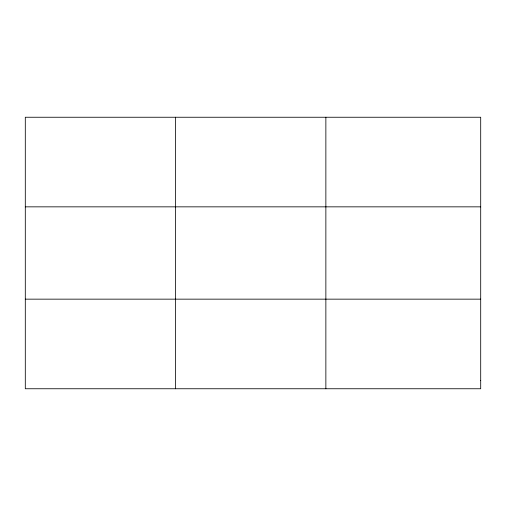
<?xml version="1.0" encoding="UTF-8"?>
<svg xmlns="http://www.w3.org/2000/svg" width="506" height="506" viewBox="0 0 506 506"><rect width="100%" height="100%" fill="white"/><g stroke="black" fill="none" stroke-linecap="round" stroke-linejoin="round"><path stroke-width="0.76" d="M175.582 388.753L175.582 117.247M325.864 388.753L325.864 117.247M25.3 206.846L480.7 206.846M25.3 299.154L480.7 299.154M480.7 380.607L480.7 388.753L25.3 388.753L25.3 117.247L480.7 117.247L480.7 380.607"/></g></svg>
